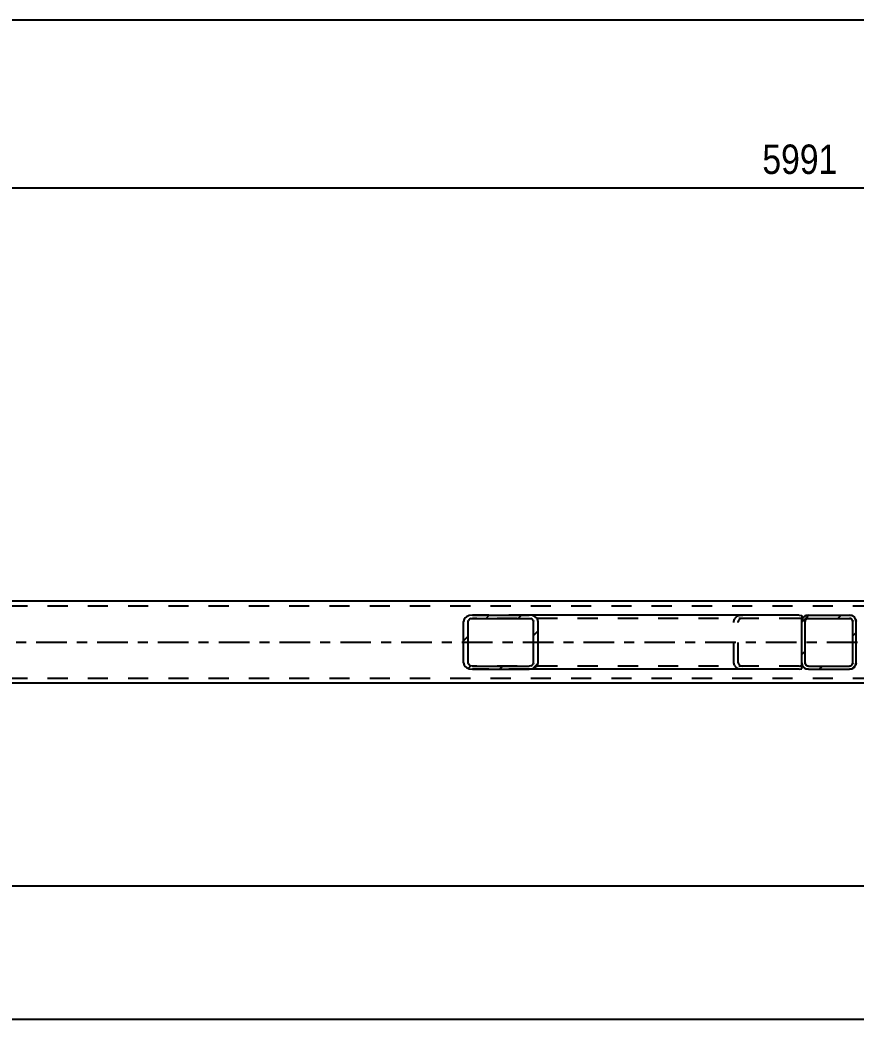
# Model space of a CAD drawing. Header units: millimetres. Extents: x -167 to 1022, y -666 to 175.
# Drawn here: x 260.3 to 341.6, y -293.9 to -196.7 of the extents above; entities that cross this region are included whole.
import ezdxf

# ---------------------------------------------------------------- set-up
doc = ezdxf.new("R2010")
doc.units = ezdxf.units.MM
doc.linetypes.add('DXK_LINE_DOT2', pattern=[3.9198, 1.9599, -1.9599])
doc.linetypes.add('DXK_LINE_DOT3', pattern=[5.9187, 2.979, -0.9799, 0.9799, -0.9799])
doc.styles.add('Arial Narrow', font='ARIALN.TTF', dxfattribs={"height": 0.2})

# ---------------------------------------------------------------- blocks, each defined once
blk = doc.blocks.new('Part-389677493-41477 - 41460')
at = {"linetype": 'Continuous'}
h = blk.add_hatch(dxfattribs=at)
h.set_pattern_fill('', scale=0.7, style=0, pattern_type=0)
h.set_pattern_definition([(45, (341.2462, -259.805), (-1.57154, 1.57154), [])])
h.paths.add_polyline_path([(341.001, -259.854), (341.246, -259.805), (341.454, -259.666), (341.593, -259.459), (341.641, -259.214), (341.641, -255.214), (341.593, -254.969), (341.454, -254.761), (341.246, -254.622), (341.001, -254.574), (337.001, -254.574), (336.756, -254.622), (336.549, -254.761), (336.41, -254.969), (336.361, -255.214), (336.361, -259.214), (336.41, -259.459), (336.549, -259.666), (336.756, -259.805), (337.001, -259.854)])
h.paths.add_polyline_path([(336.879, -259.509), (336.775, -259.44), (336.706, -259.336), (336.681, -259.214), (336.681, -255.214), (336.706, -255.091), (336.775, -254.987), (336.879, -254.918), (337.001, -254.894), (341.001, -254.894), (341.124, -254.918), (341.228, -254.987), (341.297, -255.091), (341.321, -255.214), (341.321, -259.214), (341.297, -259.336), (341.228, -259.44), (341.124, -259.509), (341.001, -259.534), (337.001, -259.534)])
at = {"color": 7, "linetype": 'DXK_LINE_DOT2'}
for p, q in [((336.756, -254.622), (337.001, -254.574)), ((337.001, -254.574), (341.001, -254.574)), ((341.001, -254.574), (341.246, -254.622)), ((336.361, -255.214), (336.41, -254.969)), ((336.361, -259.214), (336.361, -255.214)), ((336.706, -255.091), (336.681, -255.214)), ((336.681, -259.214), (336.681, -255.214)), ((337.001, -254.894), (336.879, -254.918)), ((337.001, -254.894), (341.001, -254.894)), ((341.124, -254.918), (341.001, -254.894)), ((341.321, -255.214), (341.297, -255.091)), ((341.321, -259.214), (341.321, -255.214)), ((341.593, -254.969), (341.641, -255.214)), ((341.641, -259.214), (341.641, -255.214)), ((336.41, -259.459), (336.361, -259.214)), ((336.681, -259.214), (336.706, -259.336)), ((336.879, -259.509), (337.001, -259.534)), ((337.001, -259.534), (341.001, -259.534)), ((341.001, -259.534), (341.124, -259.509)), ((341.297, -259.336), (341.321, -259.214)), ((341.641, -259.214), (341.593, -259.459)), ((337.001, -259.854), (336.756, -259.805)), ((337.001, -259.854), (341.001, -259.854)), ((341.246, -259.805), (341.001, -259.854))]:
    blk.add_line(p, q, dxfattribs=at)
at = {"color": 2, "linetype": 'Continuous'}
for p, q in [((337.001, -254.574), (336.756, -254.622)), ((337.001, -254.574), (341.001, -254.574)), ((341.246, -254.622), (341.001, -254.574)), ((336.41, -254.969), (336.361, -255.214)), ((336.361, -259.214), (336.361, -255.214)), ((336.681, -255.214), (336.706, -255.091)), ((336.681, -259.214), (336.681, -255.214)), ((336.879, -254.918), (337.001, -254.894)), ((337.001, -254.894), (341.001, -254.894)), ((341.001, -254.894), (341.124, -254.918)), ((341.297, -255.091), (341.321, -255.214)), ((341.321, -259.214), (341.321, -255.214)), ((341.641, -255.214), (341.593, -254.969)), ((341.641, -259.214), (341.641, -255.214)), ((336.361, -259.214), (336.41, -259.459)), ((336.706, -259.336), (336.681, -259.214)), ((337.001, -259.534), (336.879, -259.509)), ((337.001, -259.534), (341.001, -259.534)), ((341.124, -259.509), (341.001, -259.534)), ((341.321, -259.214), (341.297, -259.336)), ((341.593, -259.459), (341.641, -259.214)), ((336.756, -259.805), (337.001, -259.854)), ((337.001, -259.854), (341.001, -259.854)), ((341.001, -259.854), (341.246, -259.805))]:
    blk.add_line(p, q, dxfattribs=at)
at = {"color": 7, "linetype": 'DXK_LINE_DOT2'}
for centre, radius, start, end in [((337.001, -255.214), 0.64, 112.5, 157.5), ((341.001, -255.214), 0.64, 22.5, 67.5), ((337.001, -255.214), 0.32, 112.5, 157.5), ((341.001, -255.214), 0.32, 22.5, 67.5), ((337.001, -259.214), 0.64, 202.5, 247.5), ((337.001, -259.214), 0.32, 202.5, 247.5), ((341.001, -259.214), 0.32, 292.5, 337.5), ((341.001, -259.214), 0.64, 292.5, 337.5)]:
    blk.add_arc(centre, radius, start, end, dxfattribs=at)
at = {"color": 2, "linetype": 'Continuous'}
for centre, radius, start, end in [((337.001, -255.214), 0.64, 112.5, 157.5), ((341.001, -255.214), 0.64, 22.5, 67.5), ((337.001, -255.214), 0.32, 112.5, 157.5), ((341.001, -255.214), 0.32, 22.5, 67.5), ((337.001, -259.214), 0.64, 202.5, 247.5), ((337.001, -259.214), 0.32, 202.5, 247.5), ((341.001, -259.214), 0.32, 292.5, 337.5), ((341.001, -259.214), 0.64, 292.5, 337.5)]:
    blk.add_arc(centre, radius, start, end, dxfattribs=at)
blk = doc.blocks.new('Part-389677493-41487 - 41460')
at = {"linetype": 'Continuous'}
h = blk.add_hatch(dxfattribs=at)
h.set_pattern_fill('', scale=0.7, style=0, pattern_type=0)
h.set_pattern_definition([(45, (310.147, -259.805), (-1.57154, 1.57154), [])])
h.paths.add_polyline_path([(309.811, -259.854), (310.147, -259.805), (310.432, -259.666), (310.622, -259.459), (310.689, -259.214), (310.689, -255.214), (310.622, -254.969), (310.432, -254.761), (310.147, -254.622), (309.811, -254.574), (304.32, -254.574), (303.984, -254.622), (303.699, -254.761), (303.508, -254.969), (303.441, -255.214), (303.441, -259.214), (303.508, -259.459), (303.699, -259.666), (303.984, -259.805), (304.32, -259.854)])
h.paths.add_polyline_path([(304.152, -259.509), (304.009, -259.44), (303.914, -259.336), (303.881, -259.214), (303.881, -255.214), (303.914, -255.091), (304.009, -254.987), (304.152, -254.918), (304.32, -254.894), (309.811, -254.894), (309.979, -254.918), (310.121, -254.987), (310.217, -255.091), (310.25, -255.214), (310.25, -259.214), (310.217, -259.336), (310.121, -259.44), (309.979, -259.509), (309.811, -259.534), (304.32, -259.534)])
at = {"color": 2, "linetype": 'Continuous'}
for p, q in [((304.32, -254.574), (303.984, -254.622)), ((304.32, -254.574), (309.811, -254.574)), ((336.104, -254.574), (309.811, -254.574)), ((310.147, -254.622), (309.811, -254.574)), ((336.104, -254.574), (336.361, -254.611)), ((336.361, -254.611), (336.361, -254.622)), ((336.361, -254.622), (336.361, -254.761)), ((303.508, -254.969), (303.441, -255.214)), ((303.441, -259.214), (303.441, -255.214)), ((303.881, -255.214), (303.914, -255.091)), ((303.881, -259.214), (303.881, -255.214)), ((304.152, -254.918), (304.32, -254.894)), ((304.32, -254.894), (309.811, -254.894)), ((309.811, -254.894), (309.979, -254.918)), ((310.217, -255.091), (310.25, -255.214)), ((310.25, -259.214), (310.25, -255.214)), ((310.689, -255.214), (310.622, -254.969)), ((310.689, -259.214), (310.689, -255.214)), ((336.361, -254.761), (336.361, -255.214)), ((303.441, -259.214), (303.508, -259.459)), ((303.914, -259.336), (303.881, -259.214)), ((304.32, -259.534), (304.152, -259.509)), ((304.32, -259.534), (309.811, -259.534)), ((309.979, -259.509), (309.811, -259.534)), ((310.25, -259.214), (310.217, -259.336)), ((310.622, -259.459), (310.689, -259.214)), ((336.361, -259.816), (336.361, -259.214)), ((303.984, -259.805), (304.32, -259.854)), ((304.32, -259.854), (309.811, -259.854)), ((309.811, -259.854), (310.147, -259.805)), ((336.104, -259.854), (309.811, -259.854)), ((336.104, -259.854), (336.361, -259.816))]:
    blk.add_line(p, q, dxfattribs=at)
at = {"color": 7, "linetype": 'DXK_LINE_DOT2'}
for p, q in [((309.811, -254.574), (304.32, -254.574)), ((330.277, -254.622), (330.613, -254.574)), ((336.361, -254.611), (336.361, -254.611)), ((336.104, -254.894), (304.32, -254.894)), ((329.735, -255.214), (329.801, -254.969)), ((329.735, -259.214), (329.735, -255.214)), ((330.207, -255.091), (330.174, -255.214)), ((330.174, -259.214), (330.174, -255.214)), ((330.613, -254.894), (330.445, -254.918)), ((336.272, -254.918), (336.104, -254.894)), ((336.361, -254.961), (336.272, -254.918)), ((336.361, -254.761), (336.361, -254.961)), ((336.361, -259.214), (336.361, -254.969)), ((336.104, -259.534), (304.32, -259.534)), ((329.801, -259.459), (329.735, -259.214)), ((330.174, -259.214), (330.207, -259.336)), ((330.445, -259.509), (330.613, -259.534)), ((336.104, -259.534), (336.272, -259.509)), ((336.272, -259.509), (336.361, -259.466)), ((309.811, -259.854), (304.32, -259.854)), ((330.613, -259.854), (330.277, -259.805))]:
    blk.add_line(p, q, dxfattribs=at)
at = {"color": 2, "linetype": 'Continuous'}
for centre, radius, start, end in [((304.185, -255.399), 0.802, 104.55473, 147.58956), ((309.945, -255.399), 0.802, 32.41044, 75.44527), ((304.252, -255.306), 0.401, 104.55473, 147.58956), ((309.878, -255.306), 0.401, 32.41044, 75.44527), ((304.185, -259.029), 0.802, 212.41044, 255.44527), ((304.252, -259.121), 0.401, 212.41044, 255.44527), ((309.878, -259.121), 0.401, 284.55473, 327.58956), ((309.945, -259.029), 0.802, 284.55473, 327.58956)]:
    blk.add_arc(centre, radius, start, end, dxfattribs=at)
at = {"color": 7, "linetype": 'DXK_LINE_DOT2'}
for centre, radius, start, end in [((330.478, -255.399), 0.802, 104.55473, 147.58956), ((330.546, -255.306), 0.401, 104.55473, 147.58956), ((330.478, -259.029), 0.802, 212.41044, 255.44527), ((330.546, -259.121), 0.401, 212.41044, 255.44527)]:
    blk.add_arc(centre, radius, start, end, dxfattribs=at)
blk = doc.blocks.new('Part-389677493-41572 - 41460')
at = {"color": 7, "linetype": 'DXK_LINE_DOT2'}
for p, q in [((798.001, -253.694), (-40, -253.694)), ((798.001, -260.734), (-40, -260.734))]:
    blk.add_line(p, q, dxfattribs=at)
at = {"color": 2, "linetype": 'Continuous'}
for p, q in [((793.201, -253.214), (-35.2, -253.214)), ((457.001, -261.214), (221.001, -261.214))]:
    blk.add_line(p, q, dxfattribs=at)
at = {"color": 7, "linetype": 'DXK_LINE_DOT3'}
blk.add_line((-40, -257.214), (798.001, -257.214), dxfattribs=at)
blk = doc.blocks.new('StraightDimension-389677493-43880 - 41460')
at = {"color": 7, "linetype": 'Continuous'}
blk.add_line((211.752, -196.665), (798.001, -196.665), dxfattribs=at)
blk = doc.blocks.new('StraightDimension-389677493-44092 - 41460')
at = {"color": 7, "linetype": 'Continuous'}
blk.add_line((-40, -280.908), (798.001, -280.908), dxfattribs=at)
blk = doc.blocks.new('StraightDimension-389677493-44413 - 41460')
at = {"color": 7, "linetype": 'Continuous'}
blk.add_line((-41, -293.884), (799.001, -293.884), dxfattribs=at)
blk = doc.blocks.new('StraightDimension-389677493-55194 - 41460')
at = {"color": 7, "linetype": 'Continuous'}
blk.add_line((216.36, -212.998), (456.001, -212.998), dxfattribs=at)
at = {"color": 0}
blk.add_wipeout([(340.436, -212.248), (340.436, -208.048), (331.924, -208.048), (331.924, -212.248)], dxfattribs=at)
at = {"color": 3, "style": 'Arial Narrow'}
blk.add_text('5991', height=2.8633, dxfattribs=at).set_placement((332.524, -211.648))

msp = doc.modelspace()

# ---------------------------------------------------------------- block references
for name in ['StraightDimension-389677493-43880 - 41460', 'Part-389677493-41572 - 41460', 'Part-389677493-41487 - 41460', 'Part-389677493-41477 - 41460', 'StraightDimension-389677493-44092 - 41460']:
    msp.add_blockref(name, (0, 0))

# ---------------------------------------------------------------- next in the draw order: block references
for name in ['StraightDimension-389677493-55194 - 41460', 'StraightDimension-389677493-44413 - 41460']:
    msp.add_blockref(name, (0, 0))

doc.saveas('drawing.dxf')
